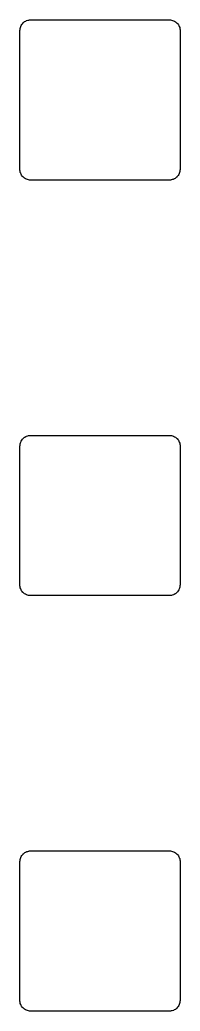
# Model space of a CAD drawing. Extents: x 87.8 to 151.2, y -97.3 to -72.2.
# Drawn here: x 119.965 to 120.7, y -97.256 to -92.711 of the extents above; entities that cross this region are included whole.
import ezdxf

# ---------------------------------------------------------------- set-up
doc = ezdxf.new("R2010")
doc.units = 0
doc.layers.add('BLACK', color=7, linetype='CONTINUOUS')

msp = doc.modelspace()

# ---------------------------------------------------------------- linework, layer by layer
at = {"layer": 'BLACK', "linetype": 'CONTINUOUS'}
for p, q in [((119.988, -92.719), (119.992, -92.7168)), ((119.992, -92.7168), (119.996, -92.7146)), ((119.996, -92.7144), (120.001, -92.7131)), ((119.996, -92.7145), (119.996, -92.7144)), ((119.996, -92.7146), (119.996, -92.7145)), ((120.001, -92.7131), (120.005, -92.7118)), ((120.005, -92.7118), (120.005, -92.7117)), ((120.005, -92.7117), (120.006, -92.7117)), ((120.006, -92.7117), (120.01, -92.7113)), ((120.01, -92.7113), (120.015, -92.7108)), ((120.015, -92.7108), (120.65, -92.7108)), ((120.65, -92.7108), (120.65, -92.7108)), ((120.65, -92.7108), (120.65, -92.7108)), ((120.65, -92.7108), (120.651, -92.7108)), ((120.65, -92.7108), (120.65, -92.7108)), ((120.651, -92.7108), (120.655, -92.7113)), ((120.655, -92.7113), (120.66, -92.7118)), ((120.66, -92.7118), (120.66, -92.7119)), ((120.66, -92.7119), (120.66, -92.7119)), ((120.66, -92.7119), (120.665, -92.7133)), ((120.665, -92.7133), (120.669, -92.7147)), ((120.669, -92.7147), (120.67, -92.7148)), ((120.67, -92.7148), (120.67, -92.7148)), ((120.67, -92.7148), (120.674, -92.7171)), ((120.674, -92.7171), (120.678, -92.7193)), ((119.965, -92.7601), (119.966, -92.7555)), ((119.965, -92.7604), (119.965, -92.7601)), ((119.965, -92.7605), (119.965, -92.7604)), ((119.965, -92.7608), (119.965, -92.7605)), ((119.965, -92.7605), (119.965, -92.7605)), ((119.965, -93.3958), (119.965, -92.7608)), ((119.966, -92.7504), (119.968, -92.7459)), ((119.966, -92.7506), (119.966, -92.7504)), ((119.966, -92.7507), (119.966, -92.7506)), ((119.966, -92.7555), (119.966, -92.7507)), ((119.968, -92.7459), (119.969, -92.7414)), ((119.969, -92.7411), (119.971, -92.737)), ((119.969, -92.7413), (119.969, -92.7411)), ((119.969, -92.7414), (119.969, -92.7413)), ((119.971, -92.737), (119.974, -92.7328)), ((119.974, -92.7326), (119.977, -92.729)), ((119.974, -92.7327), (119.974, -92.7326)), ((119.974, -92.7328), (119.974, -92.7327)), ((119.977, -92.729), (119.98, -92.7253)), ((119.98, -92.7251), (119.984, -92.7222)), ((119.98, -92.7252), (119.98, -92.7251)), ((119.98, -92.7253), (119.98, -92.7252)), ((119.984, -92.7222), (119.987, -92.7192)), ((119.987, -92.7191), (119.988, -92.719)), ((119.987, -92.7192), (119.987, -92.7191)), ((120.678, -92.7193), (120.678, -92.7195)), ((120.678, -92.7195), (120.678, -92.7195)), ((120.678, -92.7195), (120.682, -92.7225)), ((120.682, -92.7225), (120.685, -92.7256)), ((120.685, -92.7256), (120.686, -92.7257)), ((120.686, -92.7257), (120.686, -92.7258)), ((120.686, -92.7258), (120.689, -92.7294)), ((120.689, -92.7294), (120.692, -92.7331)), ((120.692, -92.7331), (120.692, -92.7333)), ((120.692, -92.7333), (120.692, -92.7334)), ((120.692, -92.7334), (120.694, -92.7375)), ((120.694, -92.7375), (120.696, -92.7417)), ((120.696, -92.7417), (120.696, -92.7419)), ((120.696, -92.7419), (120.696, -92.7421)), ((120.696, -92.7421), (120.698, -92.7465)), ((120.698, -92.7465), (120.699, -92.7511)), ((120.699, -92.7511), (120.699, -92.7513)), ((120.699, -92.7513), (120.699, -92.7514)), ((120.699, -92.7514), (120.7, -92.7561)), ((120.7, -92.7561), (120.7, -92.7608)), ((120.7, -92.7608), (120.7, -93.3958)), ((119.965, -93.4005), (119.965, -93.3958)), ((120.7, -93.3965), (120.699, -93.4011)), ((120.7, -93.3958), (120.7, -93.3961)), ((120.7, -93.3961), (120.7, -93.3961)), ((120.7, -93.3961), (120.7, -93.3962)), ((120.7, -93.3962), (120.7, -93.3965)), ((119.966, -93.4052), (119.965, -93.4005)), ((119.966, -93.4053), (119.966, -93.4052)), ((119.966, -93.4055), (119.966, -93.4053)), ((119.967, -93.4101), (119.966, -93.4055)), ((119.969, -93.4145), (119.967, -93.4101)), ((119.969, -93.4147), (119.969, -93.4145)), ((119.969, -93.4149), (119.969, -93.4147)), ((119.971, -93.4191), (119.969, -93.4149)), ((119.973, -93.4232), (119.971, -93.4191)), ((119.973, -93.4233), (119.973, -93.4232)), ((119.973, -93.4235), (119.973, -93.4233)), ((119.976, -93.4272), (119.973, -93.4235)), ((119.979, -93.4308), (119.976, -93.4272)), ((119.979, -93.4309), (119.979, -93.4308)), ((119.98, -93.431), (119.979, -93.4309)), ((119.983, -93.4341), (119.98, -93.431)), ((119.987, -93.4371), (119.983, -93.4341)), ((119.987, -93.4373), (119.987, -93.4371)), ((119.987, -93.4371), (119.987, -93.4371)), ((119.991, -93.4395), (119.987, -93.4373)), ((119.995, -93.4418), (119.991, -93.4395)), ((119.996, -93.4419), (119.995, -93.4418)), ((119.995, -93.4418), (119.995, -93.4418)), ((120, -93.4433), (119.996, -93.4419)), ((120.005, -93.4447), (120, -93.4433)), ((120.005, -93.4448), (120.005, -93.4447)), ((120.005, -93.4447), (120.005, -93.4447)), ((120.01, -93.4453), (120.005, -93.4448)), ((120.659, -93.4449), (120.655, -93.4453)), ((120.66, -93.4449), (120.659, -93.4449)), ((120.664, -93.4435), (120.66, -93.4448)), ((120.66, -93.4448), (120.66, -93.4449)), ((120.669, -93.4422), (120.664, -93.4435)), ((120.673, -93.4398), (120.669, -93.442)), ((120.669, -93.442), (120.669, -93.4421)), ((120.669, -93.4421), (120.669, -93.4422)), ((120.677, -93.4376), (120.673, -93.4398)), ((120.678, -93.4375), (120.677, -93.4376)), ((120.681, -93.4344), (120.678, -93.4374)), ((120.678, -93.4374), (120.678, -93.4375)), ((120.685, -93.4315), (120.681, -93.4344)), ((120.688, -93.4276), (120.685, -93.4313)), ((120.685, -93.4313), (120.685, -93.4314)), ((120.685, -93.4314), (120.685, -93.4315)), ((120.691, -93.424), (120.688, -93.4276)), ((120.694, -93.4196), (120.691, -93.4238)), ((120.691, -93.4238), (120.691, -93.4239)), ((120.691, -93.4239), (120.691, -93.424)), ((120.696, -93.4155), (120.694, -93.4196)), ((120.697, -93.4107), (120.696, -93.4152)), ((120.696, -93.4152), (120.696, -93.4153)), ((120.696, -93.4153), (120.696, -93.4155)), ((120.699, -93.4062), (120.697, -93.4107)), ((120.699, -93.4011), (120.699, -93.4059)), ((120.699, -93.4059), (120.699, -93.406)), ((120.699, -93.406), (120.699, -93.4062)), ((120.014, -93.4458), (120.01, -93.4453)), ((120.015, -93.4458), (120.014, -93.4458)), ((120.65, -93.4458), (120.015, -93.4458)), ((120.015, -93.4458), (120.015, -93.4458)), ((120.015, -93.4458), (120.015, -93.4458)), ((120.015, -93.4458), (120.015, -93.4458)), ((120.655, -93.4453), (120.65, -93.4458)), ((119.984, -94.6272), (119.987, -94.6242)), ((119.987, -94.6241), (119.988, -94.624)), ((119.987, -94.6242), (119.987, -94.6241)), ((119.988, -94.624), (119.992, -94.6218)), ((119.992, -94.6218), (119.996, -94.6196)), ((119.996, -94.6194), (120.001, -94.6181)), ((119.996, -94.6195), (119.996, -94.6194)), ((119.996, -94.6196), (119.996, -94.6195)), ((120.001, -94.6181), (120.005, -94.6168)), ((120.005, -94.6168), (120.005, -94.6167)), ((120.005, -94.6167), (120.006, -94.6167)), ((120.006, -94.6167), (120.01, -94.6163)), ((120.01, -94.6163), (120.015, -94.6158)), ((120.015, -94.6158), (120.65, -94.6158)), ((120.65, -94.6158), (120.65, -94.6158)), ((120.65, -94.6158), (120.65, -94.6158)), ((120.65, -94.6158), (120.651, -94.6158)), ((120.65, -94.6158), (120.65, -94.6158)), ((120.651, -94.6158), (120.655, -94.6163)), ((120.655, -94.6163), (120.66, -94.6168)), ((120.66, -94.6168), (120.66, -94.6169)), ((120.66, -94.6169), (120.66, -94.6169)), ((120.66, -94.6169), (120.665, -94.6183)), ((120.665, -94.6183), (120.669, -94.6197)), ((120.669, -94.6197), (120.67, -94.6198)), ((120.67, -94.6198), (120.67, -94.6198)), ((120.67, -94.6198), (120.674, -94.6221)), ((120.674, -94.6221), (120.678, -94.6243)), ((120.678, -94.6243), (120.678, -94.6245)), ((120.678, -94.6245), (120.678, -94.6245)), ((120.678, -94.6245), (120.682, -94.6275)), ((119.965, -94.6651), (119.966, -94.6605)), ((119.965, -94.6654), (119.965, -94.6651)), ((119.965, -94.6655), (119.965, -94.6654)), ((119.965, -94.6658), (119.965, -94.6655)), ((119.965, -94.6655), (119.965, -94.6655)), ((119.965, -95.3008), (119.965, -94.6658)), ((119.966, -94.6554), (119.968, -94.6509)), ((119.966, -94.6556), (119.966, -94.6554)), ((119.966, -94.6557), (119.966, -94.6556)), ((119.966, -94.6605), (119.966, -94.6557)), ((119.968, -94.6509), (119.969, -94.6464)), ((119.969, -94.6461), (119.971, -94.642)), ((119.969, -94.6463), (119.969, -94.6461)), ((119.969, -94.6464), (119.969, -94.6463)), ((119.971, -94.642), (119.974, -94.6378)), ((119.974, -94.6376), (119.977, -94.634)), ((119.974, -94.6377), (119.974, -94.6376)), ((119.974, -94.6378), (119.974, -94.6377)), ((119.977, -94.634), (119.98, -94.6303)), ((119.98, -94.6301), (119.984, -94.6272)), ((119.98, -94.6302), (119.98, -94.6301)), ((119.98, -94.6303), (119.98, -94.6302)), ((120.682, -94.6275), (120.685, -94.6306)), ((120.685, -94.6306), (120.686, -94.6307)), ((120.686, -94.6307), (120.686, -94.6308)), ((120.686, -94.6308), (120.689, -94.6344)), ((120.689, -94.6344), (120.692, -94.6381)), ((120.692, -94.6381), (120.692, -94.6383)), ((120.692, -94.6383), (120.692, -94.6384)), ((120.692, -94.6384), (120.694, -94.6425)), ((120.694, -94.6425), (120.696, -94.6467)), ((120.696, -94.6467), (120.696, -94.6469)), ((120.696, -94.6469), (120.696, -94.6471)), ((120.696, -94.6471), (120.698, -94.6515)), ((120.698, -94.6515), (120.699, -94.6561)), ((120.699, -94.6561), (120.699, -94.6563)), ((120.699, -94.6563), (120.699, -94.6564)), ((120.699, -94.6564), (120.7, -94.6611)), ((120.7, -94.6611), (120.7, -94.6658)), ((120.7, -94.6658), (120.7, -95.3008)), ((119.965, -95.3055), (119.965, -95.3008)), ((119.966, -95.3102), (119.965, -95.3055)), ((120.7, -95.3015), (120.699, -95.3061)), ((120.699, -95.3061), (120.699, -95.3109)), ((120.7, -95.3008), (120.7, -95.3011)), ((120.7, -95.3011), (120.7, -95.3011)), ((120.7, -95.3011), (120.7, -95.3012)), ((120.7, -95.3012), (120.7, -95.3015)), ((119.966, -95.3103), (119.966, -95.3102)), ((119.966, -95.3105), (119.966, -95.3103)), ((119.967, -95.3151), (119.966, -95.3105)), ((119.969, -95.3195), (119.967, -95.3151)), ((119.969, -95.3197), (119.969, -95.3195)), ((119.969, -95.3199), (119.969, -95.3197)), ((119.971, -95.3241), (119.969, -95.3199)), ((119.973, -95.3282), (119.971, -95.3241)), ((119.973, -95.3283), (119.973, -95.3282)), ((119.973, -95.3285), (119.973, -95.3283)), ((119.976, -95.3322), (119.973, -95.3285)), ((119.979, -95.3358), (119.976, -95.3322)), ((119.979, -95.3359), (119.979, -95.3358)), ((119.98, -95.336), (119.979, -95.3359)), ((119.983, -95.3391), (119.98, -95.336)), ((119.987, -95.3421), (119.983, -95.3391)), ((119.987, -95.3423), (119.987, -95.3421)), ((119.987, -95.3421), (119.987, -95.3421)), ((119.991, -95.3445), (119.987, -95.3423)), ((119.995, -95.3468), (119.991, -95.3445)), ((119.996, -95.3469), (119.995, -95.3468)), ((119.995, -95.3468), (119.995, -95.3468)), ((120, -95.3483), (119.996, -95.3469)), ((120.005, -95.3497), (120, -95.3483)), ((120.005, -95.3498), (120.005, -95.3497)), ((120.005, -95.3497), (120.005, -95.3497)), ((120.01, -95.3503), (120.005, -95.3498)), ((120.014, -95.3508), (120.01, -95.3503)), ((120.015, -95.3508), (120.014, -95.3508)), ((120.65, -95.3508), (120.015, -95.3508)), ((120.015, -95.3508), (120.015, -95.3508)), ((120.015, -95.3508), (120.015, -95.3508)), ((120.015, -95.3508), (120.015, -95.3508)), ((120.655, -95.3503), (120.65, -95.3508)), ((120.659, -95.3499), (120.655, -95.3503)), ((120.66, -95.3499), (120.659, -95.3499)), ((120.664, -95.3485), (120.66, -95.3498)), ((120.66, -95.3498), (120.66, -95.3499)), ((120.669, -95.3472), (120.664, -95.3485)), ((120.673, -95.3448), (120.669, -95.347)), ((120.669, -95.347), (120.669, -95.3471)), ((120.669, -95.3471), (120.669, -95.3472)), ((120.677, -95.3426), (120.673, -95.3448)), ((120.678, -95.3425), (120.677, -95.3426)), ((120.681, -95.3394), (120.678, -95.3424)), ((120.678, -95.3424), (120.678, -95.3425)), ((120.685, -95.3365), (120.681, -95.3394)), ((120.688, -95.3326), (120.685, -95.3363)), ((120.685, -95.3363), (120.685, -95.3364)), ((120.685, -95.3364), (120.685, -95.3365)), ((120.691, -95.329), (120.688, -95.3326)), ((120.694, -95.3246), (120.691, -95.3288)), ((120.691, -95.3288), (120.691, -95.3289)), ((120.691, -95.3289), (120.691, -95.329)), ((120.696, -95.3205), (120.694, -95.3246)), ((120.697, -95.3157), (120.696, -95.3202)), ((120.696, -95.3202), (120.696, -95.3203)), ((120.696, -95.3203), (120.696, -95.3205)), ((120.699, -95.3112), (120.697, -95.3157)), ((120.699, -95.3109), (120.699, -95.311)), ((120.699, -95.311), (120.699, -95.3112)), ((119.977, -96.539), (119.98, -96.5353)), ((119.98, -96.5351), (119.984, -96.5322)), ((119.98, -96.5352), (119.98, -96.5351)), ((119.98, -96.5353), (119.98, -96.5352)), ((119.984, -96.5322), (119.987, -96.5292)), ((119.987, -96.5291), (119.988, -96.529)), ((119.987, -96.5292), (119.987, -96.5291)), ((119.988, -96.529), (119.992, -96.5268)), ((119.992, -96.5268), (119.996, -96.5246)), ((119.996, -96.5244), (120.001, -96.5231)), ((119.996, -96.5245), (119.996, -96.5244)), ((119.996, -96.5246), (119.996, -96.5245)), ((120.001, -96.5231), (120.005, -96.5218)), ((120.005, -96.5218), (120.005, -96.5217)), ((120.005, -96.5217), (120.006, -96.5217)), ((120.006, -96.5217), (120.01, -96.5213)), ((120.01, -96.5213), (120.015, -96.5208)), ((120.015, -96.5208), (120.65, -96.5208)), ((120.65, -96.5208), (120.65, -96.5208)), ((120.65, -96.5208), (120.65, -96.5208)), ((120.65, -96.5208), (120.651, -96.5208)), ((120.65, -96.5208), (120.65, -96.5208)), ((120.651, -96.5208), (120.655, -96.5213)), ((120.655, -96.5213), (120.66, -96.5218)), ((120.66, -96.5218), (120.66, -96.5219)), ((120.66, -96.5219), (120.66, -96.5219)), ((120.66, -96.5219), (120.665, -96.5233)), ((120.665, -96.5233), (120.669, -96.5247)), ((120.669, -96.5247), (120.67, -96.5248)), ((120.67, -96.5248), (120.67, -96.5248)), ((120.67, -96.5248), (120.674, -96.5271)), ((120.674, -96.5271), (120.678, -96.5293)), ((120.678, -96.5293), (120.678, -96.5295)), ((120.678, -96.5295), (120.678, -96.5295)), ((120.678, -96.5295), (120.682, -96.5325)), ((120.682, -96.5325), (120.685, -96.5356)), ((120.685, -96.5356), (120.686, -96.5357)), ((120.686, -96.5357), (120.686, -96.5358)), ((119.965, -96.5701), (119.966, -96.5655)), ((119.965, -96.5704), (119.965, -96.5701)), ((119.965, -96.5705), (119.965, -96.5704)), ((119.965, -96.5708), (119.965, -96.5705)), ((119.965, -96.5705), (119.965, -96.5705)), ((119.965, -97.2058), (119.965, -96.5708)), ((119.966, -96.5604), (119.968, -96.5559)), ((119.966, -96.5606), (119.966, -96.5604)), ((119.966, -96.5607), (119.966, -96.5606)), ((119.966, -96.5655), (119.966, -96.5607)), ((119.968, -96.5559), (119.969, -96.5514)), ((119.969, -96.5511), (119.971, -96.547)), ((119.969, -96.5513), (119.969, -96.5511)), ((119.969, -96.5514), (119.969, -96.5513)), ((119.971, -96.547), (119.974, -96.5428)), ((119.974, -96.5426), (119.977, -96.539)), ((119.974, -96.5427), (119.974, -96.5426)), ((119.974, -96.5428), (119.974, -96.5427)), ((120.686, -96.5358), (120.689, -96.5394)), ((120.689, -96.5394), (120.692, -96.5431)), ((120.692, -96.5431), (120.692, -96.5433)), ((120.692, -96.5433), (120.692, -96.5434)), ((120.692, -96.5434), (120.694, -96.5475)), ((120.694, -96.5475), (120.696, -96.5517)), ((120.696, -96.5517), (120.696, -96.5519)), ((120.696, -96.5519), (120.696, -96.5521)), ((120.696, -96.5521), (120.698, -96.5565)), ((120.698, -96.5565), (120.699, -96.5611)), ((120.699, -96.5611), (120.699, -96.5613)), ((120.699, -96.5613), (120.699, -96.5614)), ((120.699, -96.5614), (120.7, -96.5661)), ((120.7, -96.5661), (120.7, -96.5708)), ((120.7, -96.5708), (120.7, -97.2058)), ((119.965, -97.2105), (119.965, -97.2058)), ((119.966, -97.2152), (119.965, -97.2105)), ((119.966, -97.2153), (119.966, -97.2152)), ((119.966, -97.2155), (119.966, -97.2153)), ((119.967, -97.2201), (119.966, -97.2155)), ((120.699, -97.2162), (120.697, -97.2207)), ((120.7, -97.2065), (120.699, -97.2111)), ((120.699, -97.2111), (120.699, -97.2159)), ((120.699, -97.2159), (120.699, -97.216)), ((120.699, -97.216), (120.699, -97.2162)), ((120.7, -97.2058), (120.7, -97.2061)), ((120.7, -97.2061), (120.7, -97.2061)), ((120.7, -97.2061), (120.7, -97.2062)), ((120.7, -97.2062), (120.7, -97.2065)), ((119.969, -97.2245), (119.967, -97.2201)), ((119.969, -97.2247), (119.969, -97.2245)), ((119.969, -97.2249), (119.969, -97.2247)), ((119.971, -97.2291), (119.969, -97.2249)), ((119.973, -97.2332), (119.971, -97.2291)), ((119.973, -97.2333), (119.973, -97.2332)), ((119.973, -97.2335), (119.973, -97.2333)), ((119.976, -97.2372), (119.973, -97.2335)), ((119.979, -97.2408), (119.976, -97.2372)), ((119.979, -97.2409), (119.979, -97.2408)), ((119.98, -97.241), (119.979, -97.2409)), ((119.983, -97.2441), (119.98, -97.241)), ((119.987, -97.2471), (119.983, -97.2441)), ((119.987, -97.2473), (119.987, -97.2471)), ((119.987, -97.2471), (119.987, -97.2471)), ((119.991, -97.2495), (119.987, -97.2473)), ((119.995, -97.2518), (119.991, -97.2495)), ((119.996, -97.2519), (119.995, -97.2518)), ((119.995, -97.2518), (119.995, -97.2518)), ((120, -97.2533), (119.996, -97.2519)), ((120.005, -97.2547), (120, -97.2533)), ((120.005, -97.2548), (120.005, -97.2547)), ((120.005, -97.2547), (120.005, -97.2547)), ((120.01, -97.2553), (120.005, -97.2548)), ((120.014, -97.2558), (120.01, -97.2553)), ((120.015, -97.2558), (120.014, -97.2558)), ((120.65, -97.2558), (120.015, -97.2558)), ((120.015, -97.2558), (120.015, -97.2558)), ((120.015, -97.2558), (120.015, -97.2558)), ((120.015, -97.2558), (120.015, -97.2558)), ((120.655, -97.2553), (120.65, -97.2558)), ((120.659, -97.2549), (120.655, -97.2553)), ((120.66, -97.2549), (120.659, -97.2549)), ((120.664, -97.2535), (120.66, -97.2548)), ((120.66, -97.2548), (120.66, -97.2549)), ((120.669, -97.2522), (120.664, -97.2535)), ((120.673, -97.2498), (120.669, -97.252)), ((120.669, -97.252), (120.669, -97.2521)), ((120.669, -97.2521), (120.669, -97.2522)), ((120.677, -97.2476), (120.673, -97.2498)), ((120.678, -97.2475), (120.677, -97.2476)), ((120.681, -97.2444), (120.678, -97.2474)), ((120.678, -97.2474), (120.678, -97.2475)), ((120.685, -97.2415), (120.681, -97.2444)), ((120.688, -97.2376), (120.685, -97.2413)), ((120.685, -97.2413), (120.685, -97.2414)), ((120.685, -97.2414), (120.685, -97.2415)), ((120.691, -97.234), (120.688, -97.2376)), ((120.694, -97.2296), (120.691, -97.2338)), ((120.691, -97.2338), (120.691, -97.2339)), ((120.691, -97.2339), (120.691, -97.234)), ((120.696, -97.2255), (120.694, -97.2296)), ((120.697, -97.2207), (120.696, -97.2252)), ((120.696, -97.2252), (120.696, -97.2253)), ((120.696, -97.2253), (120.696, -97.2255))]:
    msp.add_line(p, q, dxfattribs=at)

doc.saveas('drawing.dxf')
